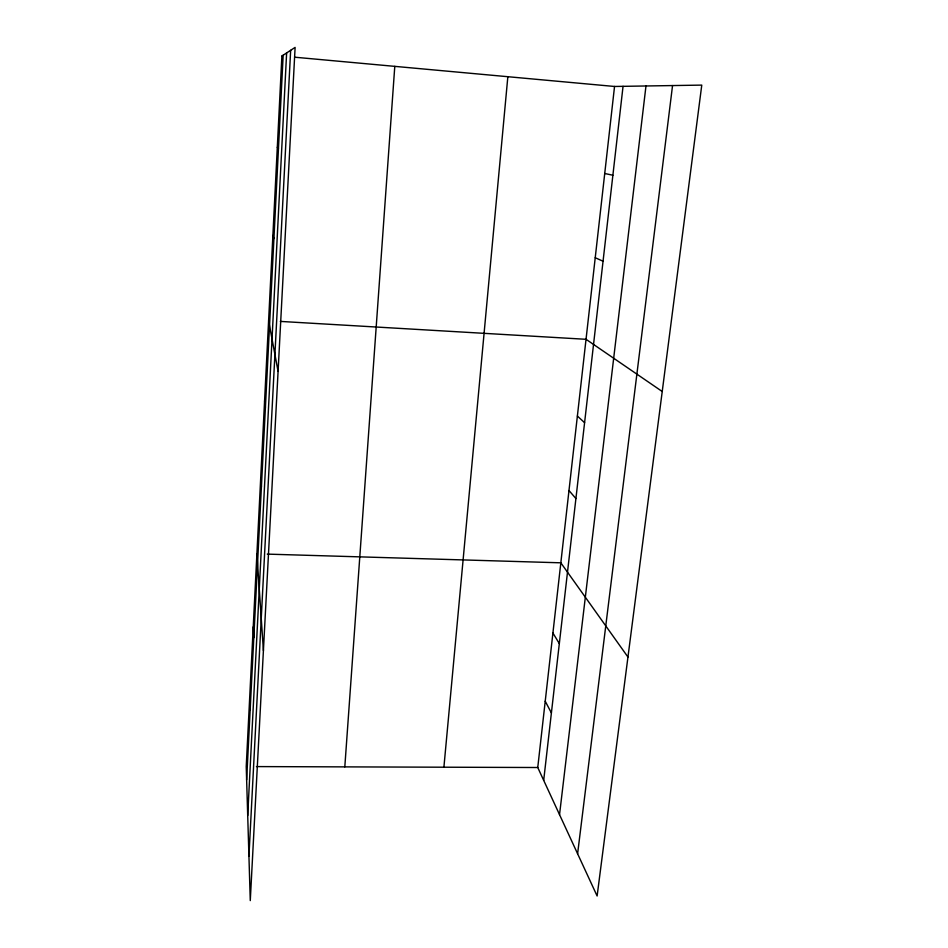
<?xml version="1.0" encoding="UTF-8"?>
<svg xmlns="http://www.w3.org/2000/svg" width="948" height="948" viewBox="0 0 948 948"><rect width="100%" height="100%" fill="white"/><g stroke="black" fill="none" stroke-linecap="round" stroke-linejoin="round"><path stroke-width="1.42" d="M246.634 779.872L283.168 55.209M247.712 815.517L286.628 52.946M248.933 856.328L290.657 50.315M344.811 766.873L394.783 66.372M443.901 767.205L507.844 76.717M537.753 767.513L614.541 86.469L701.769 85.107L597.121 895.99L537.753 767.513L256.446 766.588M543.69 780.358L623.049 86.339M559.533 814.652L645.979 85.984M577.605 853.757L672.547 85.557M267.265 554.118L560.837 562.816L627.955 657.047M280.312 321.408L586.042 339.301L662.225 391.5M295.006 57.236L614.541 86.469M604.729 173.496L612.882 175.238M595.237 257.726L603.047 261.221M577.379 416.054L584.596 422.69M277.314 147.26L278.463 148.492M568.99 490.519L575.91 498.553M552.921 633.015L559.332 643.609M545.23 701.212L551.404 712.967M272.882 235.448L273.925 238.588M268.604 320.72L278.084 371.403M264.587 400.862L265.404 407.439M260.688 478.515L261.411 486.62M256.908 553.81L263.414 650.612M253.246 626.853L253.803 637.731M249.691 697.728L250.165 709.874M281.888 56.039L246.231 766.553L250.272 900.6L295.112 47.4L281.888 56.039"/></g></svg>
